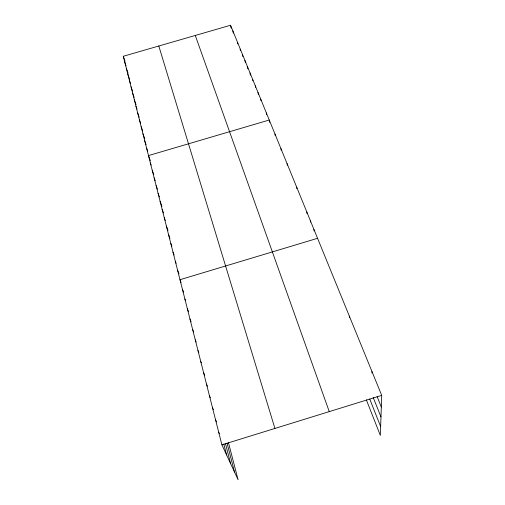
<?xml version="1.0" encoding="UTF-8"?>
<svg xmlns="http://www.w3.org/2000/svg" width="505" height="505" viewBox="0 0 505 505"><rect width="100%" height="100%" fill="white"/><g stroke="black" fill="none" stroke-linecap="round" stroke-linejoin="round"><path stroke-width="0.76" d="M371.958 373.037L371.97 371.522M228.424 442.544L238.095 479.75L221.91 444.854L123.289 56.282L230.564 25.25L381.711 395.377L380.341 435.43L366.352 399.84M221.91 444.854L381.711 395.377M317.569 238.303L179.995 279.707L181.087 282.503M218.684 432.166L219.321 433.555M215.534 419.75L216.493 421.89M212.453 407.598L213.362 409.656M209.43 395.705L210.351 397.807M206.476 384.059L207.404 386.211M203.584 372.652L204.752 375.404M200.744 361.479L201.337 362.88M197.966 350.533L198.856 352.673M195.246 339.808L196.142 341.98M192.575 329.298L193.712 332.069M377.109 396.589L381.313 406.998M189.962 318.99L191.098 321.805M373.227 397.542L380.972 416.915M187.399 308.883L188.542 311.73M184.88 298.973L185.455 300.412M369.717 398.994L380.644 426.567M182.703 289.977L183.567 292.168M177.615 270.352L178.991 273.88M175.285 261.161L176.112 263.301M173 252.147L174.105 255.019M170.753 243.29L171.858 246.194M168.544 234.598L169.932 238.253M166.379 226.063L168.045 230.476M164.251 217.674L165.305 220.489M162.155 209.436L163.487 212.977M158.084 193.383L159.416 196.969M160.104 201.337L161.96 206.33M156.102 185.562L157.434 189.167M154.151 177.88L155.212 180.777M152.232 170.324L153.829 174.686M150.357 160.716L148.489 155.584L269.26 120.02L269.62 122.336M150.345 162.888L151.147 165.084M146.614 148.18L147.681 151.128M142.947 133.743L144.815 138.932M144.765 140.901L146.096 144.594M141.16 126.698L142.681 130.953M195.284 35.457L329.254 411.619M137.676 112.962L139.197 117.236M139.405 119.773L140.674 123.327M134.298 99.662L136.072 104.674M135.971 106.258L136.988 109.118M131.029 86.784L132.55 91.089M132.651 93.172L134.172 97.471M127.86 74.298L129.627 79.342M129.431 80.491L130.441 83.369M124.792 62.197L126.048 65.808M126.313 68.2L128.081 73.25M123.289 56.282L125.051 61.345M158.81 46.005L274.922 428.442M227.054 443.169L234.516 472.03M225.394 443.308L230.615 463.628M223.81 444.053L226.606 454.986M230.564 25.25L231.126 28.255M232.868 30.9L233.285 33.147M237.59 42.452L237.861 43.954M240.134 49.111L240.405 50.614M242.45 54.37L242.855 56.617M244.944 60.467L245.342 62.715M247.475 66.666L247.867 68.907M250.044 72.96L250.43 75.201M252.658 79.354L252.91 80.844M255.315 85.856L255.562 87.346M258.011 92.465L258.383 94.694M260.757 99.182L261.009 100.741M266.381 112.956L266.621 114.502M275.004 134.071L275.231 135.611M280.938 148.609L281.159 150.13M287.08 163.645L287.288 165.154M296.7 187.203L296.889 188.693M306.844 212.056L307.021 213.596M310.354 220.641L310.518 222.175M313.927 229.39L314.085 230.911M349.346 316.124L349.416 317.67"/></g></svg>
